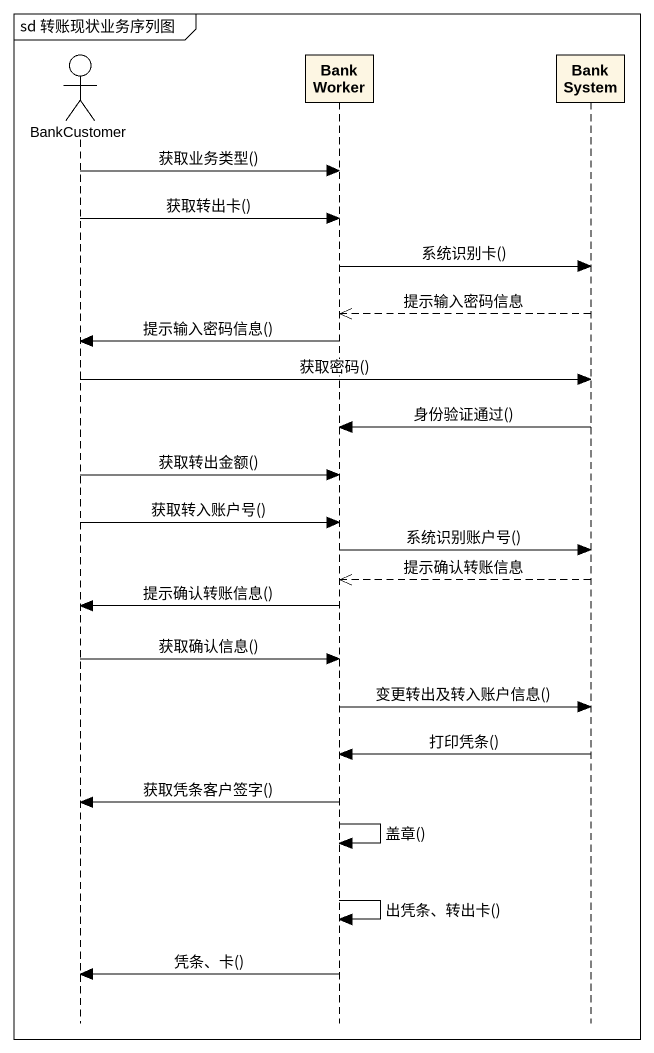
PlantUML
@startuml
mainframe sd 转账现状业务序列图
hide footbox
actor BankCustomer
participant BankWorker
participant BankSystem

BankCustomer -> BankWorker : 获取业务类型()
BankCustomer -> BankWorker : 获取转出卡()
BankWorker -> BankSystem : 系统识别卡()
BankSystem -->> BankWorker : 提示输入密码信息
BankWorker -> BankCustomer : 提示输入密码信息()
BankCustomer -> BankSystem : 获取密码()
BankSystem -> BankWorker : 身份验证通过()
BankCustomer -> BankWorker : 获取转出金额()
BankCustomer -> BankWorker : 获取转入账户号()
BankWorker -> BankSystem : 系统识别账户号()
BankSystem -->> BankWorker : 提示确认转账信息
BankWorker -> BankCustomer : 提示确认转账信息()
BankCustomer -> BankWorker : 获取确认信息()
BankWorker -> BankSystem : 变更转出及转入账户信息()
BankSystem -> BankWorker : 打印凭条()
BankWorker -> BankCustomer : 获取凭条客户签字()
BankWorker -> BankWorker : 盖章()
BankWorker -> BankWorker : 出凭条、转出卡()
BankWorker -> BankCustomer : 凭条、卡()
@enduml
